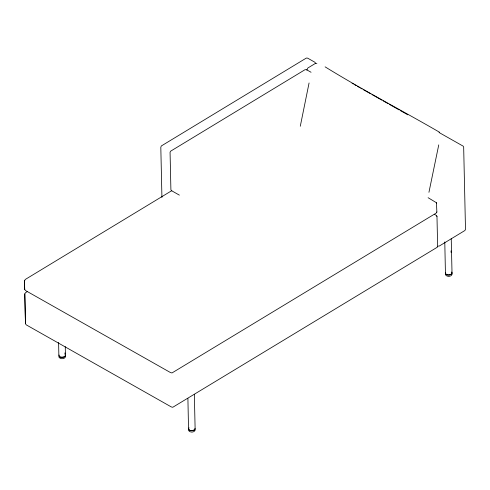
<?xml version="1.0" encoding="UTF-8"?>
<svg xmlns="http://www.w3.org/2000/svg" width="490" height="490" viewBox="0 0 490 490"><rect width="100%" height="100%" fill="white"/><g stroke="black" fill="none" stroke-linecap="round" stroke-linejoin="round"><path stroke-width="0.73" d="M171.825 190.635L25.217 279.496L24.5 281.04L24.696 289.363L25.437 290.497L170.502 372.572L171.996 372.945L436.18 213.095L436.866 211.962L436.455 202.738L428.095 197.703M27.471 291.513L25.511 292.702L24.8 293.865L25.462 323.694L26.203 324.833L171.267 406.908L172.762 407.282L436.945 247.432L437.631 246.305L436.976 216.464L436.382 215.435L434.385 214.302M195.063 428.444L194.671 429.742L192.172 430.735A3.271 1.917 -1.3 0 1 189.428 430.171L188.558 428.83L189.091 427.819M309.068 82.969L300.284 126.255M428.94 192.319L438.752 144.881M59.027 354.981L59.082 356.181L59.762 356.8A3.271 1.917 -1.3 0 0 62.506 357.363L64.46 356.787L65.36 355.813M445.588 272.624L445.643 273.818L446.329 274.443A3.271 1.917 -1.3 0 0 449.067 275.006L451.566 274.014L451.964 272.716L451.486 272.036L452.025 273.279L451.315 274.241L449.299 274.988L446.978 274.755L445.955 274.192L445.428 272.948L444.785 241.938M306.826 70.137L307.867 67.981L315.578 63.308L316.883 63.369M436.596 212.636L436.866 211.962M437.362 246.972L437.631 246.305M438.176 246.103L439.279 246.041L464.875 230.527L465.5 229.406L463.669 147.074L463.142 146.136L439.022 132.49M352.065 83.282L353.394 84.029M354.723 84.782L356.046 85.536M357.375 86.283L359.366 87.41M360.695 88.163L362.024 88.917M363.347 89.664L370.654 93.798M371.977 94.552L381.937 100.181M383.266 100.934L387.909 103.562M389.238 104.315L399.197 109.95M400.52 110.703L407.821 114.832M311.058 72.269L306.428 69.647L304.958 69.733L170.581 151.208L170.067 152.261L170.9 189.667L171.433 190.635L179.364 195.124M315.48 63.222L314.954 62.285L307.622 58.132L306.324 58.065L161.32 145.965L160.812 147.263L161.927 197.415M439.646 132.294C401.61 110.268 362.551 89.946 325.109 66.848M436.455 202.738L436.676 203.258M436.749 215.943L436.976 216.464M445.514 274.131L445.582 274.927C446.96 276.936 450.978 276.887 452.013 274.559A3.271 1.917 -1.3 0 0 451.59 273.426M188.619 429.859L188.687 430.655C190.065 432.664 194.083 432.615 195.118 430.287A3.271 1.917 -1.3 0 0 194.689 429.154M58.953 356.493L59.021 357.284C60.399 359.293 64.417 359.244 65.452 356.916A3.271 1.917 -1.3 0 0 65.391 356.328M24.684 288.978L24.696 289.363L24.506 280.66M25.449 323.314L25.462 323.694L24.8 293.865M451.235 238.538L452.025 273.279M451.039 250.886L451.07 252.393M194.34 394.266L195.124 429.007L194.42 429.969L192.399 430.716L190.083 430.483L189.054 429.92L188.528 428.677L187.903 398.419M65.256 346.571L65.458 355.636L63.829 357.081L60.417 357.112L59.388 356.549L58.861 355.305L58.598 342.449M64.919 352.88L64.95 354.386"/></g></svg>
